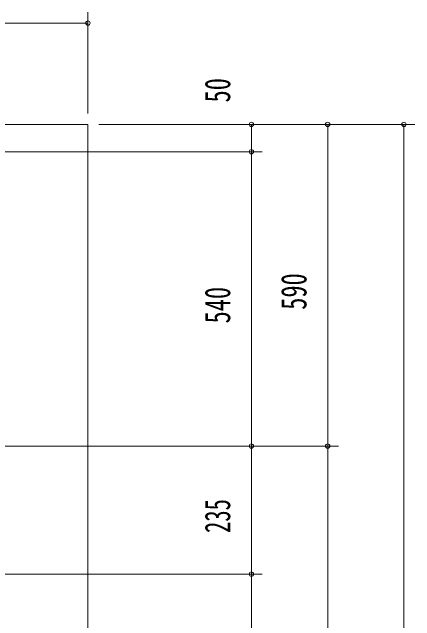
# Model space of a CAD drawing. Units: millimetres, scale not verified. Extents: x -5740 to 6033, y -4020 to 4020.
# Drawn here: x 25 to 764, y -1042 to 74 of the extents above; entities that cross this region are included whole.
import ezdxf
from ezdxf.enums import TextEntityAlignment as Align

# ---------------------------------------------------------------- set-up
doc = ezdxf.new("R2010")
doc.units = ezdxf.units.MM
doc.header["$LTSCALE"] = 10
doc.layers.add('0-3_2ラック-03BODL', color=7, linetype='Continuous', lineweight=18)
doc.layers.add('0-C_2ラック-F寸法', color=3, linetype='Continuous', lineweight=18)
doc.styles.add('ＭＳ ゴシック', font='')
doc.styles.get('ＭＳ ゴシック').set_extended_font_data('MS Gothic')

msp = doc.modelspace()

# ---------------------------------------------------------------- linework, layer by layer
at = {"layer": '0-3_2ラック-03BODL'}
msp.add_lwpolyline([(313.75, -2566.6), (163.75, -2566.6), (163.75, -131.79), (-811.25, -131.79)], dxfattribs=at)
at = {"layer": '0-C_2ラック-F寸法'}
for p, q in [((163.75, 74.16), (163.75, -111.79)), ((163.75, 54.16), (-296.25, 54.16)), ((763.75, -131.79), (183.75, -131.79)), ((463.75, -181.79), (463.75, -131.79)), ((603.75, -131.79), (603.75, -721.79)), ((743.75, -131.79), (743.75, -2501.79)), ((483.75, -181.79), (-416.25, -181.79)), ((463.75, -721.79), (463.75, -181.79)), ((623.75, -721.79), (-534.39, -721.79)), ((463.75, -721.79), (463.75, -956.79)), ((603.75, -721.79), (603.75, -2321.79)), ((483.75, -956.79), (-66.25, -956.79)), ((463.75, -956.79), (463.75, -2321.79))]:
    msp.add_line(p, q, dxfattribs=at)
for centre, start, end in [((163.75, 54.16), 0, 180), ((163.75, 54.16), 180, 0), ((463.75, -131.79), 0, 180), ((463.75, -131.79), 180, 0), ((603.75, -131.79), 0, 180), ((603.75, -131.79), 180, 0), ((743.75, -131.79), 0, 180), ((743.75, -131.79), 180, 0), ((463.75, -181.79), 0, 180), ((463.75, -181.79), 180, 0), ((463.75, -721.79), 0, 180), ((463.75, -721.79), 180, 0), ((603.75, -721.79), 0, 180), ((603.75, -721.79), 180, 0), ((463.75, -956.79), 0, 180), ((463.75, -956.79), 180, 0)]:
    msp.add_arc(centre, 4, start, end, dxfattribs=at)

# ---------------------------------------------------------------- texts
at = {"layer": '0-C_2ラック-F寸法', "color": 7, "style": 'ＭＳ ゴシック'}
for s, width, p in [('50', 0.7, (438.95, -91.46)), ('590', 0.7, (578.95, -471.81)), ('540', 0.7, (438.95, -496.81)), ('235', 0.65, (438.95, -881.29))]:
    msp.add_text(s, height=46.89, rotation=90, dxfattribs=dict(at, width=width)).set_placement(p, align=Align.BOTTOM_LEFT)

doc.saveas('drawing.dxf')
